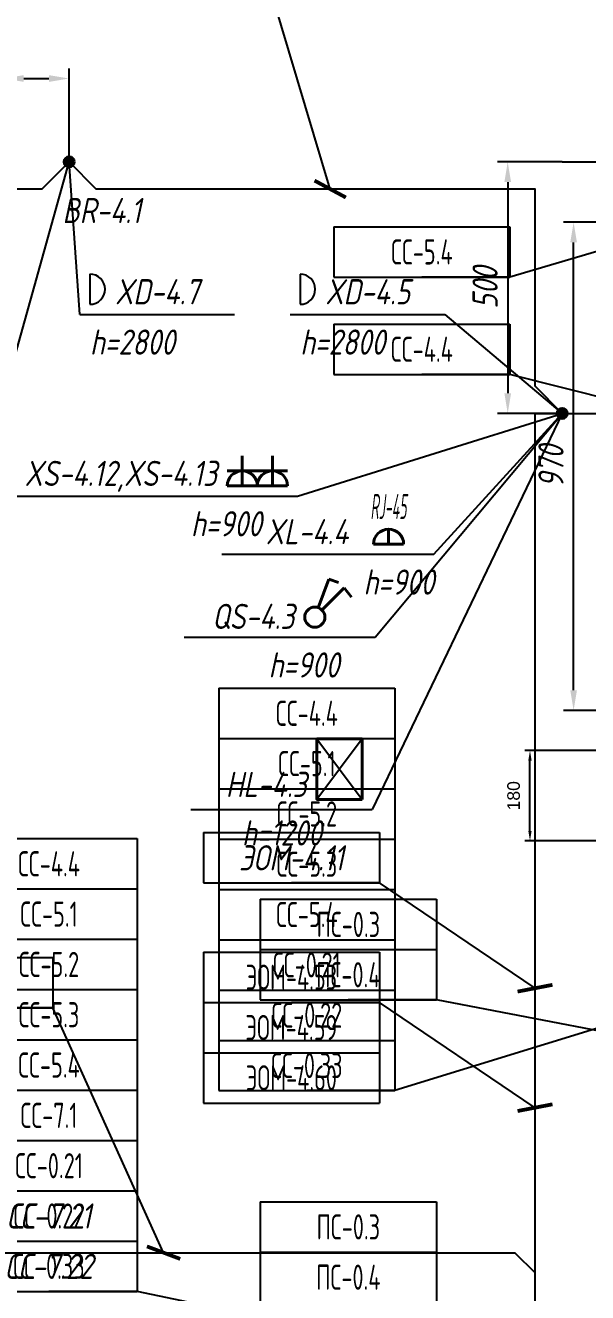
# Model space of a CAD drawing. Header units: millimetres. Extents: x -8189 to 16488, y -6763 to 17206.
# Drawn here: x 11384 to 12502, y 12183 to 14702 of the extents above; entities that cross this region are included whole.
import ezdxf
from ezdxf.enums import TextEntityAlignment as Align

# ---------------------------------------------------------------- set-up
doc = ezdxf.new("R2010")
doc.units = ezdxf.units.MM
for name, color, linetype in [('02 Розетки', 7, 'Continuous'), ('04 Освещение', 7, 'Continuous'), ('05 Слаботочка', 7, 'Continuous'), ('06 Авт-ка климата', 7, 'Continuous'), ('07 Авт-ка общая', 7, 'Continuous'), ('08 Пож. и техн. сигн.', 7, 'Continuous'), ('10 Привязка', 7, 'Continuous'), ('12 Трассы и коробки 220', 7, 'Continuous'), ('14 Лотки', 7, 'Continuous')]:
    doc.layers.add(name, color=color, linetype=linetype)
doc.layers.add('11 Привязка размеры', color=7, linetype='Continuous', plot=False)
doc.styles.add('GOST typeA', font='GOST_A.TTF')
doc.styles.get("Standard").update_dxf_attribs({"font": 'arial.ttf'})
doc.styles.add('ГОСТ-ISOCPEUR', font='isocpeui.ttf', dxfattribs={"width": 0.8})
doc.linetypes.add('220V_LINE', pattern='A,0.2,-0.05,["~220V",Standard,S=0.1,R=0,X=0,Y=-0.05],-0.4,0.1', length=0.75)
doc.dimstyles.new('ISO-25', dxfattribs={"dimtxt": 2.5, "dimasz": 2.5, "dimexe": 1.25, "dimexo": 0.625, "dimtad": 1, "dimtxsty": 'Standard', "dimcen": 2.5, "dimadec": 0, "dimazin": 0, "dimtfac": 1, "dimtmove": 0, "dimatfit": 3, "dimfxl": 1, "dimarcsym": 0})

# ---------------------------------------------------------------- blocks, each defined once
blk = doc.blocks.new('*D131')
at = {"layer": '11 Привязка размеры', "color": 0, "lineweight": -2}
for p, q in [((12451.2, 14430.1), (12708.4, 14430.1)), ((12688.4, 14390.1), (12688.4, 11670.4)), ((12451.2, 11630.4), (12708.4, 11630.4))]:
    blk.add_line(p, q, dxfattribs=at)
at = {"layer": '11 Привязка размеры', "color": 0}
for points in [[(12695.1, 14390.1), (12681.8, 14390.1), (12688.4, 14430.1)], [(12681.8, 11670.4), (12695.1, 11670.4), (12688.4, 11630.4)]]:
    blk.add_solid(points, dxfattribs=at)
at = {"layer": 'Defpoints', "color": 0}
for p in [(12451.2, 14430.1), (12451.2, 11630.4), (12688.4, 11630.4)]:
    blk.add_point(p, dxfattribs=at)
at = {"layer": '11 Привязка размеры', "color": 0, "insert": (12643.4, 12970), "char_height": 50, "attachment_point": 5, "rotation": 90, "style": 'ГОСТ-ISOCPEUR'}
blk.add_mtext('2800', dxfattribs=at)
blk = doc.blocks.new('розетка скрытая трехполюсная')
at = {"color": 0, "lineweight": -2}
for p, q in [((0, 0), (0, 3)), ((-1.5, 1.5), (1.5, 1.5)), ((-1.5, 0), (1.5, 0))]:
    blk.add_line(p, q, dxfattribs=at)
blk.add_arc((0, 0), 1.5, 0, 180, dxfattribs=at)
blk = doc.blocks.new('кнопка 2')
at = {"color": 0, "lineweight": -2}
for p, q in [((0.35, 0.94), (1.39, 3.78)), ((0.71, 0.71), (2.93, 2.93)), ((1.39, 3.78), (2.34, 3.45)), ((2.93, 2.93), (3.66, 2))]:
    blk.add_line(p, q, dxfattribs=at)
blk.add_circle((0, 0), 1, dxfattribs=at)
blk = doc.blocks.new('*D132')
at = {"layer": '11 Привязка размеры', "color": 0, "lineweight": -2}
for p, q in [((12451.2, 14430.1), (12323, 14430.1)), ((12343, 14390.1), (12343, 13970.3)), ((12451.2, 13930.3), (12323, 13930.3))]:
    blk.add_line(p, q, dxfattribs=at)
at = {"layer": '11 Привязка размеры', "color": 0}
for points in [[(12349.7, 14390.1), (12336.4, 14390.1), (12343, 14430.1)], [(12336.4, 13970.3), (12349.7, 13970.3), (12343, 13930.3)]]:
    blk.add_solid(points, dxfattribs=at)
at = {"layer": 'Defpoints', "color": 0}
for p in [(12451.2, 14430.1), (12343, 13930.3), (12451.2, 13930.3)]:
    blk.add_point(p, dxfattribs=at)
at = {"layer": '11 Привязка размеры', "color": 0, "insert": (12298, 14180.2), "char_height": 50, "attachment_point": 5, "rotation": 90, "style": 'ГОСТ-ISOCPEUR'}
blk.add_mtext('500', dxfattribs=at)
blk = doc.blocks.new('*D133')
at = {"layer": '11 Привязка размеры', "color": 0, "lineweight": -2}
for p, q in [((11341.2, 14430.1), (11341.2, 14615.9)), ((11471.2, 14430.1), (11471.2, 14615.9)), ((11341.2, 14595.9), (11162, 14595.9)), ((11381.2, 14595.9), (11431.2, 14595.9))]:
    blk.add_line(p, q, dxfattribs=at)
at = {"layer": '11 Привязка размеры', "color": 0}
for points in [[(11381.2, 14602.6), (11381.2, 14589.2), (11341.2, 14595.9)], [(11431.2, 14589.2), (11431.2, 14602.6), (11471.2, 14595.9)]]:
    blk.add_solid(points, dxfattribs=at)
at = {"layer": 'Defpoints', "color": 0}
for p in [(11471.2, 14595.9), (11341.2, 14430.1), (11471.2, 14430.1)]:
    blk.add_point(p, dxfattribs=at)
at = {"layer": '11 Привязка размеры', "color": 0, "insert": (11229.6, 14640.9), "char_height": 50, "attachment_point": 5, "style": 'ГОСТ-ISOCPEUR'}
blk.add_mtext('130', dxfattribs=at)
blk = doc.blocks.new('*D165')
at = {"layer": '11 Привязка размеры', "color": 0, "lineweight": -2}
for p, q in [((12581.2, 14310.1), (12454, 14310.1)), ((12474, 13380.1), (12474, 14270.1)), ((12581.2, 13340.1), (12454, 13340.1))]:
    blk.add_line(p, q, dxfattribs=at)
at = {"layer": '11 Привязка размеры', "color": 0}
for points in [[(12480.7, 14270.1), (12467.4, 14270.1), (12474, 14310.1)], [(12467.4, 13380.1), (12480.7, 13380.1), (12474, 13340.1)]]:
    blk.add_solid(points, dxfattribs=at)
at = {"layer": 'Defpoints', "color": 0}
for p in [(12474, 14310.1), (12581.2, 14310.1), (12581.2, 13340.1)]:
    blk.add_point(p, dxfattribs=at)
at = {"layer": '11 Привязка размеры', "color": 0, "insert": (12429, 13825.1), "char_height": 50, "attachment_point": 5, "rotation": 90, "style": 'ГОСТ-ISOCPEUR'}
blk.add_mtext('970', dxfattribs=at)
blk = doc.blocks.new('розетка RJ-45')
at = {"color": 0, "lineweight": -2}
for p, q in [((0, 0), (0, 1.5)), ((-1.5, 0), (1.5, 0))]:
    blk.add_line(p, q, dxfattribs=at)
blk.add_arc((0, 0), 1.5, 0, 180, dxfattribs=at)
at = {"color": 0, "lineweight": -2, "style": 'ГОСТ-ISOCPEUR', "width": 0.4}
blk.add_text('RJ-45', height=2.5, dxfattribs=at).set_placement((0, 2.5), align=Align.CENTER)
blk = doc.blocks.new('коробка коммутационная')
at = {"color": 0}
blk.add_line((0, 3), (0, 0), dxfattribs=at)
blk.add_arc((0, 1.5), 1.5, 270, 90, dxfattribs=at)
blk = doc.blocks.new('*T240')
at = {"layer": '02 Розетки', "color": 0, "lineweight": -2}
for p, q in [((0, 0), (350, 0)), ((0, 0), (0, -100)), ((350, 0), (350, -100)), ((0, -100), (350, -100))]:
    blk.add_line(p, q, dxfattribs=at)
at = {"layer": '02 Розетки', "color": 0, "insert": (175, -50), "char_height": 50, "width": 330, "attachment_point": 5, "style": 'ГОСТ-ISOCPEUR'}
blk.add_mtext('{ЭОМ-4.11}', dxfattribs=at)
blk = doc.blocks.new('*T369')
at = {"layer": '04 Освещение', "color": 0, "lineweight": -2}
for p, q in [((0, 0), (350, 0)), ((0, 0), (0, -300)), ((350, 0), (350, -300)), ((0, -100), (350, -100)), ((0, -200), (350, -200)), ((0, -300), (350, -300))]:
    blk.add_line(p, q, dxfattribs=at)
at = {"layer": '04 Освещение', "color": 0, "char_height": 50, "width": 330, "attachment_point": 5, "style": 'GOST typeA'}
for s, insert in [('{\\W0.8;ЭОМ-4.53}', (175, -50)), ('{\\W0.8;ЭОМ-4.59}', (175, -150)), ('{\\W0.8;ЭОМ-4.60}', (175, -250))]:
    blk.add_mtext(s, dxfattribs=dict(at, insert=insert))
blk = doc.blocks.new('*T410')
at = {"layer": '04 Освещение', "color": 0, "lineweight": -2}
for p, q in [((0, 0), (350, 0)), ((0, 0), (0, -100)), ((350, 0), (350, -100)), ((0, -100), (350, -100))]:
    blk.add_line(p, q, dxfattribs=at)
at = {"layer": '04 Освещение', "color": 0, "insert": (175, -50), "char_height": 50, "width": 330, "attachment_point": 5, "style": 'GOST typeA'}
blk.add_mtext('{\\W0.8;ЭОМ-4.51}', dxfattribs=at)
blk = doc.blocks.new('*T560')
at = {"layer": '06 Авт-ка климата', "color": 0, "lineweight": -2}
for p, q in [((0, 0), (350, 0)), ((0, 0), (0, -200)), ((350, 0), (350, -200)), ((0, -100), (350, -100)), ((0, -200), (350, -200))]:
    blk.add_line(p, q, dxfattribs=at)
at = {"layer": '06 Авт-ка климата', "color": 0, "char_height": 50, "width": 330, "attachment_point": 5, "style": 'ГОСТ-ISOCPEUR'}
for s, insert in [('{СС-7.21}', (175, -50)), ('{СС-7.22}', (175, -150))]:
    blk.add_mtext(s, dxfattribs=dict(at, insert=insert))
blk = doc.blocks.new('*T658')
at = {"layer": '05 Слаботочка', "color": 0, "lineweight": -2}
for p, q in [((0, 0), (350, 0)), ((0, 0), (0, -100)), ((350, 0), (350, -100)), ((0, -100), (350, -100))]:
    blk.add_line(p, q, dxfattribs=at)
at = {"layer": '05 Слаботочка', "color": 0, "insert": (175, -50), "char_height": 50, "width": 330, "attachment_point": 5, "style": 'GOST typeA'}
blk.add_mtext('{\\W0.8;СС-4.4}', dxfattribs=at)
blk = doc.blocks.new('*T660')
at = {"layer": '05 Слаботочка', "color": 0, "lineweight": -2}
for p, q in [((0, 0), (350, 0)), ((0, 0), (0, -800)), ((350, 0), (350, -800)), ((0, -100), (350, -100)), ((0, -200), (350, -200)), ((0, -300), (350, -300)), ((0, -400), (350, -400)), ((0, -500), (350, -500)), ((0, -600), (350, -600)), ((0, -700), (350, -700)), ((0, -800), (350, -800))]:
    blk.add_line(p, q, dxfattribs=at)
at = {"layer": '05 Слаботочка', "color": 0, "char_height": 50, "width": 330, "attachment_point": 5, "style": 'GOST typeA'}
for s, insert in [('{\\W0.8;СС-4.4}', (175, -50)), ('{\\W0.8;СС-5.1}', (175, -150)), ('{\\W0.8;СС-5.2}', (175, -250)), ('{\\W0.8;СС-5.3}', (175, -350)), ('{\\W0.8;СС-5.4}', (175, -450)), ('{\\W0.8;СС-0.21}', (175, -550)), ('{\\W0.8;СС-0.22}', (175, -650)), ('{\\W0.8;СС-0.33}', (175, -750))]:
    blk.add_mtext(s, dxfattribs=dict(at, insert=insert))
blk = doc.blocks.new('*T661')
at = {"layer": '05 Слаботочка', "color": 0, "lineweight": -2}
for p, q in [((0, 0), (350, 0)), ((0, 0), (0, -900)), ((350, 0), (350, -900)), ((0, -100), (350, -100)), ((0, -200), (350, -200)), ((0, -300), (350, -300)), ((0, -400), (350, -400)), ((0, -500), (350, -500)), ((0, -600), (350, -600)), ((0, -700), (350, -700)), ((0, -800), (350, -800)), ((0, -900), (350, -900))]:
    blk.add_line(p, q, dxfattribs=at)
at = {"layer": '05 Слаботочка', "color": 0, "char_height": 50, "width": 330, "attachment_point": 5, "style": 'GOST typeA'}
for s, insert in [('{\\W0.8;СС-4.4}', (175, -50)), ('{\\W0.8;СС-5.1}', (175, -150)), ('{\\W0.8;СС-5.2}', (175, -250)), ('{\\W0.8;СС-5.3}', (175, -350)), ('{\\W0.8;СС-5.4}', (175, -450)), ('{\\W0.8;СС-7.1}', (175, -550)), ('{\\W0.8;СС-0.21}', (175, -650)), ('{\\W0.8;СС-0.22}', (175, -750)), ('{\\W0.8;СС-0.33}', (175, -850))]:
    blk.add_mtext(s, dxfattribs=dict(at, insert=insert))
blk = doc.blocks.new('*T687')
at = {"layer": '05 Слаботочка', "color": 0, "lineweight": -2}
for p, q in [((0, 0), (350, 0)), ((0, 0), (0, -100)), ((350, 0), (350, -100)), ((0, -100), (350, -100))]:
    blk.add_line(p, q, dxfattribs=at)
at = {"layer": '05 Слаботочка', "color": 0, "insert": (175, -50), "char_height": 50, "width": 330, "attachment_point": 5, "style": 'GOST typeA'}
blk.add_mtext('{\\W0.8;СС-5.4}', dxfattribs=at)
blk = doc.blocks.new('*T743')
at = {"layer": '08 Пож. и техн. сигн.', "color": 0, "lineweight": -2}
for p, q in [((0, 0), (350, 0)), ((0, 0), (0, -400)), ((350, 0), (350, -400)), ((0, -100), (350, -100)), ((0, -200), (350, -200)), ((0, -300), (350, -300)), ((0, -400), (350, -400))]:
    blk.add_line(p, q, dxfattribs=at)
at = {"layer": '08 Пож. и техн. сигн.', "color": 0, "char_height": 50, "width": 330, "attachment_point": 5, "style": 'GOST typeA'}
for s, insert in [('{\\W0.8;ПС-0.3}', (175, -50)), ('{\\W0.8;ПС-0.4}', (175, -150)), ('{\\W0.8;ТС-7.1}', (175, -250)), ('{\\W0.8;ТС-7.2}', (175, -350))]:
    blk.add_mtext(s, dxfattribs=dict(at, insert=insert))
blk = doc.blocks.new('*T744')
at = {"layer": '08 Пож. и техн. сигн.', "color": 0, "lineweight": -2}
for p, q in [((0, 0), (350, 0)), ((0, 0), (0, -200)), ((350, 0), (350, -200)), ((0, -100), (350, -100)), ((0, -200), (350, -200))]:
    blk.add_line(p, q, dxfattribs=at)
at = {"layer": '08 Пож. и техн. сигн.', "color": 0, "char_height": 50, "width": 330, "attachment_point": 5, "style": 'GOST typeA'}
for s, insert in [('{\\W0.8;ПС-0.3}', (175, -50)), ('{\\W0.8;ПС-0.4}', (175, -150))]:
    blk.add_mtext(s, dxfattribs=dict(at, insert=insert))
blk = doc.blocks.new('*D813')
at = {"layer": '14 Лотки', "color": 0, "lineweight": -2}
for p, q in [((12551.2, 13260.1), (12377.3, 13260.1)), ((12387.3, 13100.6), (12387.3, 13240.1)), ((12551.2, 13080.6), (12377.3, 13080.6))]:
    blk.add_line(p, q, dxfattribs=at)
at = {"layer": '14 Лотки', "color": 0}
for points in [[(12390.6, 13240.1), (12383.9, 13240.1), (12387.3, 13260.1)], [(12383.9, 13100.6), (12390.6, 13100.6), (12387.3, 13080.6)]]:
    blk.add_solid(points, dxfattribs=at)
at = {"layer": 'Defpoints', "color": 0}
for p in [(12387.3, 13260.1), (12551.2, 13260.1), (12551.2, 13080.6)]:
    blk.add_point(p, dxfattribs=at)
at = {"layer": '14 Лотки', "color": 0, "insert": (12354.8, 13170.3), "char_height": 25, "attachment_point": 5, "rotation": 90}
blk.add_mtext('180', dxfattribs=at)

msp = doc.modelspace()

# ---------------------------------------------------------------- hatches: boundary and pattern name
at = {"layer": '10 Привязка'}
msp.add_hatch(color=256, dxfattribs=at).paths.add_polyline_path([(12441.2, 13930.3, 1), (12461.2, 13930.3, 1)])
at = {"layer": '12 Трассы и коробки 220'}
msp.add_hatch(color=256, dxfattribs=at).paths.add_polyline_path([(11461.2, 14430.1, 1), (11481.2, 14430.1, 1)])

# ---------------------------------------------------------------- linework, layer by layer
at = {"layer": '02 Розетки'}
for p, q in [((11364.2, 14045.6), (11471.2, 14430.1)), ((11925.4, 13766.1), (12451.2, 13930.3)), ((11229.5, 13766.1), (11925.4, 13766.1))]:
    msp.add_line(p, q, dxfattribs=at)
at = {"layer": '02 Розетки', "linetype": '220V_LINE', "ltscale": 200, "flags": 128}
msp.add_lwpolyline([(11471.2, 14430.1), (11417.3, 14376.2), (11302.1, 14376.2), (11302.1, 14591), (11341.2, 14630.1)], dxfattribs=at)
at = {"layer": '04 Освещение'}
for p, q in [((12451.2, 13930.3), (12073.9, 13143.2)), ((12079.6, 13485.3), (12451.2, 13930.3)), ((11699.6, 13485.3), (12079.6, 13485.3)), ((11713.2, 13143.2), (12073.9, 13143.2))]:
    msp.add_line(p, q, dxfattribs=at)
at = {"layer": '04 Освещение', "color": 3}
for p, q in [((11963.9, 13283.2), (12053.9, 13163.2)), ((12053.9, 13283.2), (11963.9, 13163.2))]:
    msp.add_line(p, q, dxfattribs=at)
at = {"layer": '04 Освещение', "color": 3, "lineweight": 40}
msp.add_lwpolyline([(12053.9, 13163.2), (11963.9, 13163.2), (11963.9, 13283.2), (12053.9, 13283.2)], close=True, dxfattribs=at)
at = {"layer": '04 Освещение', "linetype": '220V_LINE', "ltscale": 200, "flags": 128}
msp.add_lwpolyline([(10756.7, 12262.2), (12357.3, 12262.2), (12397.3, 12222.2)], dxfattribs=at)
at = {"layer": '05 Слаботочка'}
for p, q in [((12196.2, 13650.2), (12451.2, 13930.3)), ((11774.5, 13650.2), (12196.2, 13650.2))]:
    msp.add_line(p, q, dxfattribs=at)
msp.add_lwpolyline([(12451.2, 13930.3), (12852.8, 13930.3), (12892.8, 13890.3)], dxfattribs=at)
at = {"layer": '10 Привязка', "lineweight": 40}
msp.add_circle((12451.2, 13930.3), 10, dxfattribs=at)
at = {"layer": '12 Трассы и коробки 220'}
for p, q in [((11492.6, 14127.1), (11471.2, 14430.1)), ((11492.6, 14127.1), (11799.9, 14127.1)), ((11910.5, 14127.1), (12217.8, 14127.1)), ((12217.8, 14127.1), (12451.2, 13930.3))]:
    msp.add_line(p, q, dxfattribs=at)
at = {"layer": '12 Трассы и коробки 220', "linetype": '220V_LINE', "ltscale": 200, "flags": 128}
for points in [[(12451.2, 13930.3), (12397.3, 13984.2), (12397.3, 14376.2), (11525.2, 14376.2), (11471.2, 14430.1)], [(12397.3, 10429.5), (12397.3, 11630.4), (12451.2, 11630.4), (12397.3, 11677.6), (12397.3, 13930.3), (12451.2, 13930.3)]]:
    msp.add_lwpolyline(points, dxfattribs=at)
at = {"layer": '12 Трассы и коробки 220', "lineweight": 40}
msp.add_circle((11471.2, 14430.1), 10, dxfattribs=at)

# ---------------------------------------------------------------- block references
for name, p in [('*T687', (11997.4, 14301.2)), ('*T658', (11997.4, 14107.7)), ('*T660', (11768.8, 13384.2)), ('*T661', (11256.2, 13085.1)), ('*T240', (11738.1, 13097)), ('*T744', (11851.2, 12964.6)), ('*T410', (11089, 12849.1)), ('*T369', (11738.1, 12859.6)), ('*T560', (11256.2, 12385.1)), ('*T743', (11851.2, 12363.4))]:
    msp.add_blockref(name, p)
at = {"layer": '02 Розетки', "color": 1, "lineweight": 40, "xscale": 20, "yscale": 20, "zscale": 20}
for p in [(11815.4, 13786.1), (11875.4, 13786.1)]:
    msp.add_blockref('розетка скрытая трехполюсная', p, dxfattribs=at)
at = {"layer": '04 Освещение', "color": 3, "lineweight": 40, "xscale": 20, "yscale": 20, "zscale": 20}
msp.add_blockref('кнопка 2', (11959.6, 13525.3), dxfattribs=at)
at = {"layer": '05 Слаботочка', "color": 6, "lineweight": 40, "xscale": 20, "yscale": 20, "zscale": 20}
msp.add_blockref('розетка RJ-45', (12106.2, 13670.2), dxfattribs=at)
at = {"layer": '12 Трассы и коробки 220', "xscale": 20, "yscale": 20, "zscale": 20}
for p in [(11512.6, 14147.1), (11930.5, 14147.1)]:
    msp.add_blockref('коробка коммутационная', p, dxfattribs=at)

# ---------------------------------------------------------------- texts
at = {"layer": '02 Розетки', "linetype": 'Continuous', "style": 'ГОСТ-ISOCPEUR', "width": 0.8}
msp.add_text('XS-4.12,XS-4.13', height=50, dxfattribs=at).set_placement((11765.4, 13786.1), align=Align.RIGHT)
msp.add_text('h=900', height=50, dxfattribs=at).set_placement((11713.3, 13686))
at = {"layer": '04 Освещение', "linetype": 'Continuous', "style": 'ГОСТ-ISOCPEUR', "width": 0.8}
for s, p in [('QS-4.3', (11919.2, 13501.9)), ('HL-4.3', (11943.5, 13167.9))]:
    msp.add_text(s, height=50, dxfattribs=at).set_placement(p, align=Align.RIGHT)
for s, p in [('h=900', (11867.6, 13405.3)), (' h=1200', (11789.3, 13071.4))]:
    msp.add_text(s, height=50, dxfattribs=at).set_placement(p)
at = {"layer": '05 Слаботочка', "linetype": 'Continuous', "style": 'ГОСТ-ISOCPEUR', "width": 0.8}
msp.add_text('XL-4.4', height=50, dxfattribs=at).set_placement((12026.2, 13670.2), align=Align.RIGHT)
msp.add_text('h=900', height=50, dxfattribs=at).set_placement((12056.2, 13570.1))
at = {"layer": '07 Авт-ка общая', "linetype": 'Continuous', "style": 'ГОСТ-ISOCPEUR', "width": 0.8}
msp.add_text('BR-4.1', height=50, dxfattribs=at).set_placement((11614.3, 14308.5), align=Align.RIGHT)
at = {"layer": '12 Трассы и коробки 220', "linetype": 'Continuous', "style": 'ГОСТ-ISOCPEUR', "width": 0.8}
for s, p in [('XD-4.7', (11562.6, 14147.1)), ('XD-4.5', (11980.5, 14147.1)), ('h=2800', (11512.6, 14047)), ('h=2800', (11930.5, 14047))]:
    msp.add_text(s, height=50, dxfattribs=at).set_placement(p)

# ---------------------------------------------------------------- dimensions: what is measured, and where the dimension line sits
at = {"layer": '11 Привязка размеры'}
dim = msp.add_linear_dim(base=(11471.2, 14595.9), p1=(11341.2, 14430.1), p2=(11471.2, 14430.1), dimstyle='ISO-25', override={"dimtxt": 50, "dimasz": 40, "dimexe": 20, "dimexo": 0, "dimgap": 20, "dimdec": 0, "dimtxsty": 'ГОСТ-ISOCPEUR'}, dxfattribs=at)
dim.commit()
dim.dimension.update_dxf_attribs({"geometry": '*D133', "text_midpoint": (11229.6, 14595.9), "dimtype": 160})
for base, p1, p2, picture, middle in [((12343, 13930.3), (12451.2, 14430.1), (12451.2, 13930.3), '*D132', (12298, 14180.2)), ((12474, 14310.1), (12581.2, 13340.1), (12581.2, 14310.1), '*D165', (12429, 13825.1))]:
    dim = msp.add_linear_dim(base=base, p1=p1, p2=p2, angle=90, dimstyle='ISO-25', override={"dimtxt": 50, "dimasz": 40, "dimexe": 20, "dimexo": 0, "dimgap": 20, "dimdec": 0, "dimtxsty": 'ГОСТ-ISOCPEUR'}, dxfattribs=at)
    dim.commit()
    dim.dimension.update_dxf_attribs({"geometry": picture, "text_midpoint": middle})
dim = msp.add_linear_dim(base=(12688.4, 11630.4), p1=(12451.2, 14430.1), p2=(12451.2, 11630.4), angle=90, dimstyle='ISO-25', override={"dimtxt": 50, "dimasz": 40, "dimexe": 20, "dimexo": 0, "dimgap": 20, "dimdec": 0, "dimtxsty": 'ГОСТ-ISOCPEUR'}, dxfattribs=at)
dim.commit()
dim.dimension.update_dxf_attribs({"geometry": '*D131', "text_midpoint": (12688.4, 12970), "dimtype": 160})
at = {"layer": '14 Лотки'}
dim = msp.add_linear_dim(base=(12387.2575, 13260.1153), p1=(12551.2344, 13080.5671), p2=(12551.2344, 13260.1153), angle=90, dimstyle='ISO-25', override={"dimtxt": 25, "dimasz": 20, "dimexe": 10, "dimexo": 0, "dimgap": 20, "dimdec": 0}, dxfattribs=at)
dim.commit()
dim.dimension.update_dxf_attribs({"geometry": '*D813', "text_midpoint": (12354.7575, 13170.3412)})

# ---------------------------------------------------------------- leaders
at = {"layer": '02 Розетки'}
for points in [[(11990.2, 14376.2), (11774.3, 15098.6), (11599.3, 15098.6)], [(12397.3, 12787.8), (12088.1, 12997), (11913.1, 12997)]]:
    msp.add_leader(points, dimstyle='ISO-25', override={"dimasz": 50, "dimgap": 1, "dimtad": 0, "dimldrblk": 'ArchTick'}, dxfattribs=at)
at = {"layer": '04 Освещение'}
for points in [[(11659, 12262.2), (11439, 12749.1), (11264, 12749.1)], [(12397.3, 12550.4), (12088.1, 12759.6), (11913.1, 12759.6)]]:
    msp.add_leader(points, dimstyle='ISO-25', override={"dimasz": 50, "dimgap": 1, "dimtad": 0, "dimldrblk": 'ArchTick'}, dxfattribs=at)
at = {"layer": '05 Слаботочка'}
for points in [[(12717, 14310.1), (12347.4, 14201.2), (12172.4, 14201.2)], [(12652, 13930.3), (12347.4, 14007.7), (12172.4, 14007.7)], [(12598.5, 12732.4), (12118.8, 12584.2), (11943.8, 12584.2)], [(12598.5, 11978.6), (11606.2, 12185.1), (11431.2, 12185.1)]]:
    msp.add_leader(points, dimstyle='ISO-25', override={"dimasz": 50, "dimgap": 1, "dimtad": 0, "dimldrblk": 'ArchTick'}, dxfattribs=at)
at = {"layer": '06 Авт-ка климата'}
msp.add_leader([(12598.5, 11978.6), (11606.2, 12185.1), (11431.2, 12185.1)], dimstyle='ISO-25', override={"dimasz": 50, "dimgap": 1, "dimtad": 0, "dimldrblk": 'ArchTick'}, dxfattribs=at)
at = {"layer": '08 Пож. и техн. сигн.'}
msp.add_leader([(12598.5, 12688.6), (12201.2, 12764.6), (12026.2, 12764.6)], dimstyle='ISO-25', override={"dimasz": 50, "dimgap": 1, "dimtad": 0, "dimldrblk": 'ArchTick'}, dxfattribs=at)

doc.saveas('drawing.dxf')
